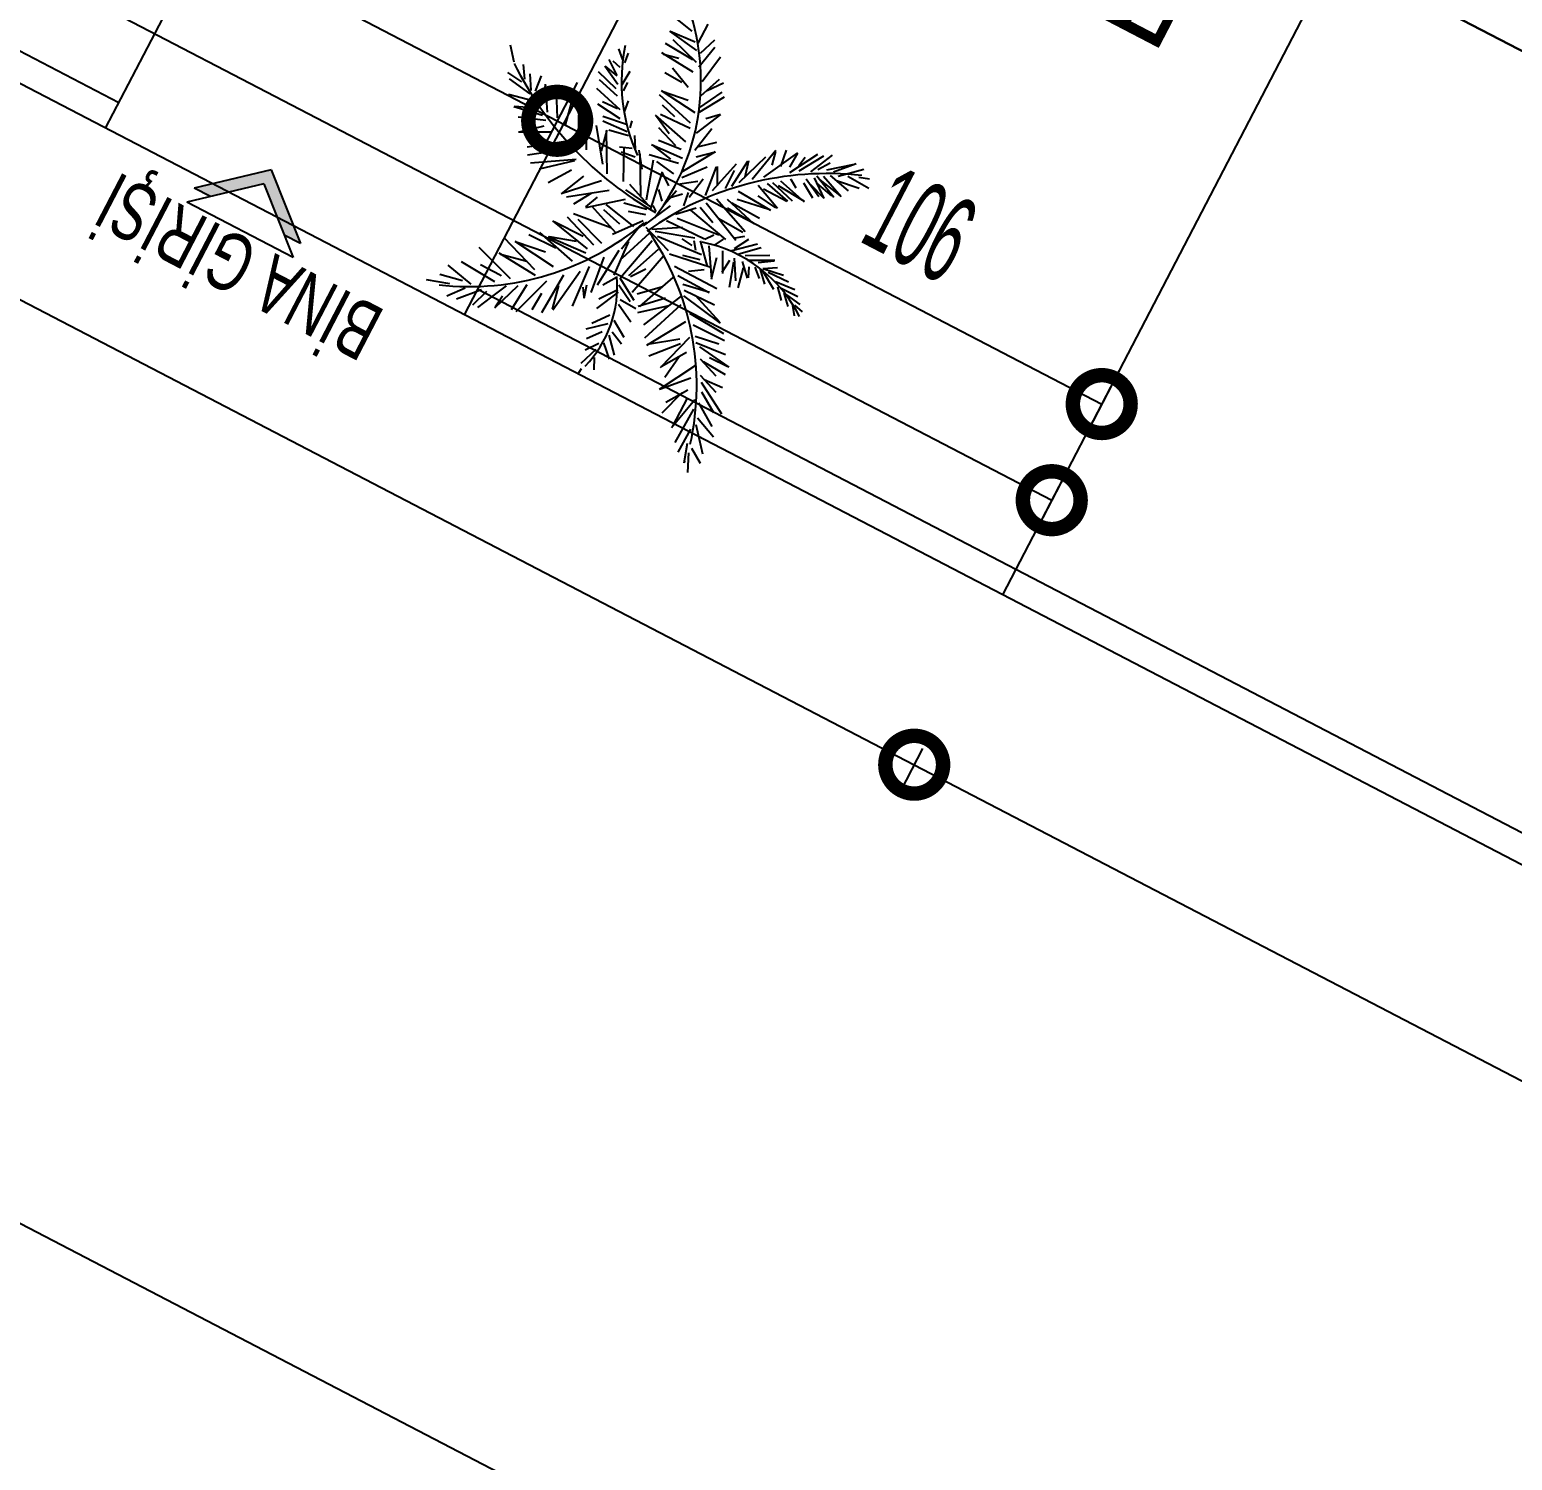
# Model space of a CAD drawing. Extents: x 3907.4 to 3911.57, y -3054.42 to -3053.7.
# Drawn here: x 3907.6494 to 3907.7007, y -3054.0682 to -3054.0187 of the extents above; entities that cross this region are included whole.
import ezdxf
from ezdxf.enums import TextEntityAlignment as Align

# ---------------------------------------------------------------- set-up
doc = ezdxf.new("R2010")
doc.units = 0
doc.header["$LTSCALE"] = 2
doc.header["$MEASUREMENT"] = 0
doc.linetypes.add('ACAD_ISO03W100', pattern=[30, 12, -18])
doc.layers.get('0').update_dxf_attribs({"linetype": 'CONTINUOUS'})
for name, color, linetype in [('ARAZİ', 7, 'CONTINUOUS'), ('AĞAÇ', 9, 'CONTINUOUS'), ('OLÇÜ', 6, 'CONTINUOUS'), ('TEXT', 11, 'CONTINUOUS'), ('YAKLASMA', 6, 'CONTINUOUS'), ('ÖLÇÜ İZİ', 9, 'CONTINUOUS')]:
    doc.layers.add(name, color=color, linetype=linetype)
doc.styles.add('İSİM', font='comicbd.ttf')
doc.styles.add('MAHAL', font='stylu.ttf', dxfattribs={"width": 0.7, "height": 20})
doc.styles.add('ÖLÇÜ', font='stylu.ttf', dxfattribs={"width": 0.5})

msp = doc.modelspace()

# ---------------------------------------------------------------- hatches: boundary and pattern name
at = {"layer": 'TEXT'}
msp.add_hatch(color=256, dxfattribs=at).paths.add_polyline_path([(3907.658189123914, -3054.025817146148), (3907.65875161032, -3054.026109721381), (3907.657741364564, -3054.023555307845), (3907.655069881122, -3054.024194683493), (3907.655632367527, -3054.024487258726), (3907.657487564361, -3054.024043247859)])

# ---------------------------------------------------------------- linework, layer by layer
at = {"color": 0, "linetype": 'ByBlock', "const_width": 0.002}
for points in [[(3907.667862335206, -3054.02197879808, 1), (3907.667418753374, -3054.021748070624, 1)], [(3907.667418753374, -3054.021748070624, 1), (3907.667862335206, -3054.02197879808, 1)], [(3907.686270981196, -3054.03155398752, 1), (3907.686714563027, -3054.031784714977, 1)], [(3907.684540525272, -3054.034880851254, 1), (3907.684984107104, -3054.03511157871, 1)], [(3907.680221981325, -3054.044266936748, 1), (3907.679778399494, -3054.044036209292, 1)], [(3907.679778399494, -3054.044036209292, 1), (3907.680221981325, -3054.044266936748, 1)]]:
    msp.add_lwpolyline(points, format="xyb", close=True, dxfattribs=at)
at = {"layer": 'ARAZİ', "color": 7}
for p, q in [((3907.739140695352, -3054.067443851288), (3907.510184273352, -3053.948353011288)), ((3907.725058475762, -3054.099570607379), (3907.484976994504, -3053.974693108763))]:
    msp.add_line(p, q, dxfattribs=at)
at = {"layer": 'ARAZİ', "color": 2}
for p, q in [((3907.652007345664, -3054.022121760229), (3907.657775532073, -3054.011032214451)), ((3907.664427636934, -3054.028582129008), (3907.670195823343, -3054.017492583231))]:
    msp.add_line(p, q, dxfattribs=at)
at = {"layer": 'ARAZİ'}
for p, q in [((3907.640048509306, -3054.014774227788), (3907.652468800576, -3054.021234596567)), ((3907.664889091847, -3054.027694965346), (3907.73865391409, -3054.06606346607))]:
    msp.add_line(p, q, dxfattribs=at)
at = {"layer": 'AĞAÇ', "ltscale": 0.11}
for p, q in [((3907.672308841203, -3054.018764944982), (3907.671632226954, -3054.018224659176)), ((3907.672857118805, -3054.018518005551), (3907.672513293626, -3054.019175277203)), ((3907.671383935659, -3054.019178215652), (3907.672318876028, -3054.019742902789)), ((3907.67248001468, -3054.019425583484), (3907.671536341104, -3054.018759890532)), ((3907.671555176879, -3054.018765478888), (3907.672413729399, -3054.019135717951)), ((3907.672457809174, -3054.019844739519), (3907.671659065599, -3054.019056333468)), ((3907.673080964081, -3054.019078014954), (3907.672589723525, -3054.019532528031)), ((3907.666014256622, -3054.019239546524), (3907.66614472668, -3054.01981747862)), ((3907.669764281457, -3054.019376631537), (3907.669899574144, -3054.019758640465)), ((3907.670102012043, -3054.019527054901), (3907.669973081671, -3054.019854400604)), ((3907.672342482261, -3054.020184046966), (3907.671264969924, -3054.019507173259)), ((3907.671319640161, -3054.019557934441), (3907.671853850443, -3054.019701074761)), ((3907.673099533063, -3054.019323378078), (3907.672539225988, -3054.020010147447)), ((3907.673293214262, -3054.019664713702), (3907.672659822009, -3054.020515881087)), ((3907.665915917299, -3054.020186961472), (3907.666408417352, -3054.020509637109)), ((3907.666522210935, -3054.020427943058), (3907.666473770876, -3054.019912375693)), ((3907.666736239333, -3054.020810628932), (3907.666708773642, -3054.020233372081)), ((3907.669681961295, -3054.020762958447), (3907.669071757595, -3054.020166106965)), ((3907.669735814335, -3054.020604509087), (3907.669295101874, -3054.01997700767)), ((3907.669316385695, -3054.019982895712), (3907.66970991263, -3054.020311306746)), ((3907.669716477759, -3054.020297366338), (3907.669444630616, -3054.019745076602)), ((3907.669571355335, -3054.019788253881), (3907.669813410268, -3054.020012158955)), ((3907.670151140854, -3054.020162582318), (3907.66987331265, -3054.020615995032)), ((3907.67136237908, -3054.020194376047), (3907.671949767805, -3054.020524056423)), ((3907.671627042115, -3054.020025429442), (3907.67217357553, -3054.020703948423)), ((3907.665976368789, -3054.020414064792), (3907.666694304605, -3054.020934011366)), ((3907.667081128578, -3054.020309628038), (3907.666876379683, -3054.020835840126)), ((3907.667234369996, -3054.02062095613), (3907.66707604979, -3054.021162979373)), ((3907.667221625857, -3054.020597395524), (3907.667287963749, -3054.021566505085)), ((3907.669825821925, -3054.02148379902), (3907.669015385954, -3054.020748010117)), ((3907.669722840074, -3054.021006720966), (3907.669101862803, -3054.020441560821)), ((3907.670074801752, -3054.020543206775), (3907.669924960062, -3054.020828068655)), ((3907.672615739936, -3054.02099993091), (3907.673257774964, -3054.020427050823)), ((3907.673399628795, -3054.020564567999), (3907.672831996307, -3054.020824624647)), ((3907.665952643009, -3054.020939470774), (3907.666837092247, -3054.021171963215)), ((3907.667605140091, -3054.020863876821), (3907.667638603492, -3054.02175627406)), ((3907.668161876382, -3054.021131295693), (3907.667916282103, -3054.022006341495)), ((3907.669730777133, -3054.02145141667), (3907.669213730533, -3054.021204537271)), ((3907.670092250612, -3054.021167939261), (3907.669963003159, -3054.021548207419)), ((3907.672259903301, -3054.021945666609), (3907.671184226338, -3054.020959654953)), ((3907.672416547699, -3054.021586011575), (3907.671246824344, -3054.020826101681)), ((3907.671273253497, -3054.020837706698), (3907.672178700474, -3054.021146188853)), ((3907.672519547078, -3054.021586689264), (3907.673429259557, -3054.02103617068)), ((3907.672541125561, -3054.021421950671), (3907.673347838636, -3054.020870754401)), ((3907.666135530859, -3054.021363167342), (3907.667132853536, -3054.021668535926)), ((3907.666167606342, -3054.021358752251), (3907.666748937781, -3054.021401339112)), ((3907.666287885528, -3054.021724844644), (3907.667245108852, -3054.021844457716)), ((3907.668382770659, -3054.022799959296), (3907.668389512981, -3054.021666454167)), ((3907.668647350671, -3054.021646496125), (3907.668647858464, -3054.02286451148)), ((3907.669823930101, -3054.021801380402), (3907.669043921382, -3054.021288120457)), ((3907.669221349655, -3054.021702166225), (3907.670045073691, -3054.021982801645)), ((3907.672090332168, -3054.022596975732), (3907.671045187531, -3054.021672994137)), ((3907.671081981816, -3054.02170535641), (3907.671512666052, -3054.022305542584)), ((3907.67224849596, -3054.022131081546), (3907.671211083, -3054.021639963354)), ((3907.671715287476, -3054.021725701946), (3907.671285079252, -3054.021320989236)), ((3907.673291741024, -3054.021643259918), (3907.67245357543, -3054.022286996323)), ((3907.673292408848, -3054.021642235949), (3907.672787456165, -3054.021794091256)), ((3907.667448655016, -3054.022257985886), (3907.66629499495, -3054.022260745337)), ((3907.6663329351, -3054.022244249648), (3907.667194950715, -3054.022032654817)), ((3907.669224058016, -3054.023361931364), (3907.6690053646, -3054.022031155298)), ((3907.669357555079, -3054.022186446531), (3907.66916721161, -3054.022898940973)), ((3907.66922040169, -3054.02186095274), (3907.67006472324, -3054.022237013589)), ((3907.669366237459, -3054.023702923967), (3907.669344282807, -3054.022198250826)), ((3907.669430145786, -3054.022179926937), (3907.670106232904, -3054.02237491205)), ((3907.670225651475, -3054.021867529567), (3907.670160716853, -3054.022110598628)), ((3907.671141661019, -3054.022101401747), (3907.671735092998, -3054.022718172174)), ((3907.672407983031, -3054.022877291208), (3907.672989255405, -3054.022128826443)), ((3907.667941155069, -3054.022580661526), (3907.666600931465, -3054.022778002749)), ((3907.669797037722, -3054.022764599024), (3907.670241212642, -3054.022809851783)), ((3907.66993120459, -3054.023964247233), (3907.669958912211, -3054.022769046709)), ((3907.670317864717, -3054.022376296514), (3907.670336257434, -3054.022842234133)), ((3907.671983963229, -3054.023163060183), (3907.670905219607, -3054.022692275316)), ((3907.670936450488, -3054.02270519025), (3907.671561684851, -3054.023190272796)), ((3907.671934301787, -3054.022853576768), (3907.67114298288, -3054.022549561118)), ((3907.673154768153, -3054.022618843392), (3907.672533504679, -3054.022769942308)), ((3907.667949801928, -3054.022858957176), (3907.666609574216, -3054.023056290046)), ((3907.668297976071, -3054.023201296805), (3907.666721221334, -3054.023335252589)), ((3907.667023203584, -3054.023528840556), (3907.668250175991, -3054.023234298957)), ((3907.670345138326, -3054.023128134971), (3907.66985945873, -3054.022944981309)), ((3907.670462987116, -3054.022885408971), (3907.670575480768, -3054.023542523804)), ((3907.670535959959, -3054.024462844658), (3907.670513708248, -3054.023009693628)), ((3907.670730863347, -3054.024598085535), (3907.670975977996, -3054.023218814651)), ((3907.671838722089, -3054.023337291924), (3907.670820736135, -3054.02304209418)), ((3907.671682073609, -3054.023696938606), (3907.671087187313, -3054.023270542082)), ((3907.673108011089, -3054.022943700476), (3907.671939882011, -3054.023647099209)), ((3907.673121816653, -3054.022944469861), (3907.672453885445, -3054.023118529121)), ((3907.673688121365, -3054.024122263282), (3907.674239172528, -3054.023260249812)), ((3907.673936055731, -3054.02400022543), (3907.674858095744, -3054.023109721711)), ((3907.674259889369, -3054.023254473149), (3907.674132456511, -3054.023819978045)), ((3907.674389994723, -3054.023879529713), (3907.675209638543, -3054.022885309996)), ((3907.674792124096, -3054.023810028773), (3907.675971349424, -3054.022972733745)), ((3907.675200143439, -3054.022927029097), (3907.675065503346, -3054.023399389859)), ((3907.675564865317, -3054.022882862179), (3907.675375445122, -3054.023440203798)), ((3907.675959782101, -3054.022978541532), (3907.675677722108, -3054.023465458369)), ((3907.675689202913, -3054.023651011522), (3907.676661206364, -3054.023018466665)), ((3907.676230257584, -3054.023135473188), (3907.6760036751, -3054.023421042105)), ((3907.67601917136, -3054.023591346752), (3907.676866894911, -3054.023071329889)), ((3907.676420687572, -3054.02362488901), (3907.677165722835, -3054.023052675813)), ((3907.67666831581, -3054.023554367356), (3907.677092028604, -3054.023320125379)), ((3907.667330601432, -3054.023996327209), (3907.668139678479, -3054.023559410026)), ((3907.667793553795, -3054.024387257446), (3907.668557116333, -3054.023779370373)), ((3907.670883525024, -3054.024908235839), (3907.671282528527, -3054.023633018068)), ((3907.671504463913, -3054.024118289032), (3907.671270381315, -3054.023642722446)), ((3907.672826788854, -3054.023467416411), (3907.671959318111, -3054.023843025564)), ((3907.672769459957, -3054.024446010768), (3907.673156442103, -3054.023459261932)), ((3907.673017705463, -3054.024272454271), (3907.673847219211, -3054.023350424658)), ((3907.673173143611, -3054.023441318007), (3907.67317687873, -3054.024116290121)), ((3907.673471332484, -3054.024203287999), (3907.673784012177, -3054.023587029481)), ((3907.677218818011, -3054.024516338259), (3907.676625767066, -3054.023780803787)), ((3907.677466139217, -3054.024497343606), (3907.676862606063, -3054.023792651431)), ((3907.676977314852, -3054.023556389627), (3907.677936382596, -3054.023366870659)), ((3907.677724862825, -3054.024292936456), (3907.677099751187, -3054.023752982875)), ((3907.677987430954, -3054.023353749767), (3907.677202496462, -3054.023643417257)), ((3907.678257675606, -3054.023549469628), (3907.677372215672, -3054.023791936292)), ((3907.678425816015, -3054.024204773084), (3907.677707271169, -3054.023787878063)), ((3907.678448314642, -3054.023885464296), (3907.678088119997, -3054.023831582806)), ((3907.667775928036, -3054.024382962082), (3907.6691691867, -3054.023928350482)), ((3907.667960655368, -3054.024497529053), (3907.669435028825, -3054.024259849937)), ((3907.670920709218, -3054.024865620091), (3907.670011168114, -3054.024253232641)), ((3907.670763972678, -3054.024746459069), (3907.670153991473, -3054.024065154881)), ((3907.671274734363, -3054.024642342082), (3907.67115352518, -3054.02423965164)), ((3907.671338574165, -3054.024758094105), (3907.671766563242, -3054.024272588236)), ((3907.672504542134, -3054.023959949474), (3907.671885930888, -3054.024058948133)), ((3907.672697453514, -3054.023888166499), (3907.672212953617, -3054.024513402564)), ((3907.673903381022, -3054.024298860316), (3907.67502221989, -3054.024955392343)), ((3907.674594767184, -3054.02408697149), (3907.675269848104, -3054.024884870692)), ((3907.675585360178, -3054.024651826353), (3907.674781361893, -3054.024235392201)), ((3907.674904073259, -3054.02403746676), (3907.675611219833, -3054.024639782629)), ((3907.675089720735, -3054.023997463536), (3907.675778985124, -3054.024636474958)), ((3907.67620570451, -3054.024655888616), (3907.675301638312, -3054.024114668867)), ((3907.675368187452, -3054.023937455745), (3907.67618789635, -3054.024664166403)), ((3907.675718815069, -3054.02386761178), (3907.675739171338, -3054.02390896794)), ((3907.675739171338, -3054.02390896794), (3907.67590231608, -3054.02418826515)), ((3907.676487328365, -3054.024542463219), (3907.676181395957, -3054.02402521416)), ((3907.676693639118, -3054.024492289156), (3907.676264657215, -3054.023881490047)), ((3907.676857846262, -3054.02452826544), (3907.67642623379, -3054.024083234531)), ((3907.676878668496, -3054.024555331571), (3907.676553300013, -3054.023842156158)), ((3907.677152920976, -3054.024460373435), (3907.676628217019, -3054.024022489273)), ((3907.677439879214, -3054.024454493589), (3907.676745224385, -3054.023906889395)), ((3907.678098662957, -3054.024207857492), (3907.677309300097, -3054.023938928283)), ((3907.668217959008, -3054.02473914422), (3907.668840607369, -3054.024355316065)), ((3907.668628009573, -3054.02486256241), (3907.66999968484, -3054.024572691846)), ((3907.668628360977, -3054.024846824144), (3907.669041366306, -3054.024508179437)), ((3907.669673827266, -3054.025739381901), (3907.668834686399, -3054.024816753241)), ((3907.669319152754, -3054.024758090028), (3907.670282876446, -3054.025516655344)), ((3907.670739233634, -3054.024935312673), (3907.669945432602, -3054.0247174742)), ((3907.670625650884, -3054.025501627297), (3907.671558706959, -3054.024806784253)), ((3907.671066588234, -3054.025001654094), (3907.670964815152, -3054.024794890006)), ((3907.671976607721, -3054.024399608513), (3907.671553508088, -3054.02453080729)), ((3907.672025651871, -3054.02481212677), (3907.672182913536, -3054.024349436891)), ((3907.673821100024, -3054.026008947052), (3907.67279876513, -3054.024714138023)), ((3907.673160186952, -3054.024561922321), (3907.674152602657, -3054.02569165809)), ((3907.674463135028, -3054.025436066965), (3907.673530863831, -3054.024584961513)), ((3907.674643494498, -3054.025250796202), (3907.673685104871, -3054.024716983343)), ((3907.67497106817, -3054.024934860051), (3907.673871995171, -3054.024586317903)), ((3907.675211815323, -3054.024874366581), (3907.674601678828, -3054.024459201772)), ((3907.668691958849, -3054.026299734212), (3907.667492623313, -3054.02532322406)), ((3907.667531938374, -3054.025347538334), (3907.66853699576, -3054.025858390852)), ((3907.668909053882, -3054.026167193295), (3907.66799805499, -3054.025202865457)), ((3907.668208221852, -3054.025072676265), (3907.669492564496, -3054.025562072863)), ((3907.669187520573, -3054.026107185503), (3907.668368425716, -3054.02527742085)), ((3907.669809506341, -3054.025441422259), (3907.669256252728, -3054.024943167857)), ((3907.670618810039, -3054.025328307517), (3907.66955328779, -3054.025793888399)), ((3907.670736650517, -3054.025368459083), (3907.669803829208, -3054.026023920496)), ((3907.670707138423, -3054.025123480718), (3907.670110411789, -3054.025006224587)), ((3907.671425249549, -3054.02531314898), (3907.672739911999, -3054.025950351686)), ((3907.67173807309, -3054.02509148317), (3907.672455732701, -3054.024875658815)), ((3907.671796540444, -3054.025233134178), (3907.673235167596, -3054.025809319177)), ((3907.672251398749, -3054.024957879062), (3907.67347109053, -3054.025975745371)), ((3907.673031621431, -3054.025395791008), (3907.672591850286, -3054.024867361197)), ((3907.674066817322, -3054.025728020279), (3907.673208957244, -3054.025241416599)), ((3907.674433163987, -3054.025412341826), (3907.67353675759, -3054.02488668389)), ((3907.666652983331, -3054.025799518636), (3907.667596280053, -3054.026263411316)), ((3907.667026668782, -3054.025732375469), (3907.668153843393, -3054.026718721794)), ((3907.667324567467, -3054.02586828568), (3907.668629360844, -3054.026433287486)), ((3907.667365958391, -3054.025873999768), (3907.668295547069, -3054.026035243032)), ((3907.670507571532, -3054.025500849005), (3907.669865120094, -3054.026307849475)), ((3907.669891273287, -3054.02662196194), (3907.670846113007, -3054.025746620624)), ((3907.670704136549, -3054.025541516991), (3907.67147863335, -3054.026357786252)), ((3907.670916255521, -3054.025613784724), (3907.671979433526, -3054.025541976971)), ((3907.671033798086, -3054.025686448388), (3907.672402411657, -3054.02591180217)), ((3907.671115219006, -3054.025851864667), (3907.672635876131, -3054.026490414399)), ((3907.672753541567, -3054.02596077517), (3907.673064220402, -3054.02580785335)), ((3907.674122248918, -3054.025866423312), (3907.673786318283, -3054.025924488079)), ((3907.666018007902, -3054.027333360552), (3907.664942939993, -3054.026244297344)), ((3907.666864504276, -3054.027019440884), (3907.665810103727, -3054.025920215191)), ((3907.666169987257, -3054.026025615326), (3907.667503783761, -3054.02691026894)), ((3907.66621722527, -3054.026052681352), (3907.667238756364, -3054.026400716458)), ((3907.669773150982, -3054.026358337931), (3907.669024440886, -3054.027548818672)), ((3907.670104653614, -3054.026041048968), (3907.669603259761, -3054.027212537498)), ((3907.669835973681, -3054.027289206023), (3907.670930134329, -3054.026003941233)), ((3907.67011874081, -3054.027214027388), (3907.671142228023, -3054.026304896499)), ((3907.67231495379, -3054.026175234505), (3907.671967085456, -3054.025950635976)), ((3907.672366085732, -3054.026001282858), (3907.672424321694, -3054.026337396162)), ((3907.672589696999, -3054.026019963106), (3907.67283395294, -3054.026908243097)), ((3907.672889828254, -3054.026194102748), (3907.672986218425, -3054.027348278537)), ((3907.673105193939, -3054.026152463532), (3907.673398871518, -3054.025965001678)), ((3907.673362041467, -3054.026369357205), (3907.673357434316, -3054.027144099899)), ((3907.674576695508, -3054.026136260295), (3907.673680457578, -3054.026362832142)), ((3907.674266953172, -3054.025977591466), (3907.673768746112, -3054.026300167316)), ((3907.674704992794, -3054.026266233943), (3907.673929315706, -3054.026476371884)), ((3907.663857760201, -3054.026855501409), (3907.664646940856, -3054.02752019036)), ((3907.664311698337, -3054.026734816488), (3907.665471552595, -3054.027422525483)), ((3907.664980585872, -3054.02684223645), (3907.665668602498, -3054.027197109764)), ((3907.666883940376, -3054.027215367239), (3907.665631876788, -3054.026444600463)), ((3907.665671888009, -3054.026475804754), (3907.666585460532, -3054.026722280664)), ((3907.668175491013, -3054.02827492193), (3907.668760439099, -3054.026908178825)), ((3907.668816907918, -3054.027805087486), (3907.669267102036, -3054.026581731379)), ((3907.670235047567, -3054.02779680365), (3907.671320503417, -3054.026537158381)), ((3907.671523537656, -3054.026472834613), (3907.672921763385, -3054.026914788653)), ((3907.671706425507, -3054.02689653118), (3907.673164488758, -3054.027668642538)), ((3907.672587113907, -3054.026674593432), (3907.671984847289, -3054.026522437654)), ((3907.672979425301, -3054.027326821523), (3907.673162113907, -3054.026598762826)), ((3907.673352965169, -3054.027104283739), (3907.67361134918, -3054.026687037735)), ((3907.673605808781, -3054.027617965482), (3907.673758311551, -3054.026750066427)), ((3907.673829138343, -3054.027405442449), (3907.673782224401, -3054.026613151032)), ((3907.674234108727, -3054.027313395053), (3907.674056847624, -3054.026735468092)), ((3907.675004606647, -3054.026526444968), (3907.674152674898, -3054.026538094954)), ((3907.675175670283, -3054.026699735965), (3907.674229190754, -3054.026693545994)), ((3907.675154306642, -3054.026720400122), (3907.674603386882, -3054.026778867862)), ((3907.663102860828, -3054.027355511259), (3907.663915762325, -3054.027494796675)), ((3907.663581741775, -3054.027175873865), (3907.664363675664, -3054.027390453056)), ((3907.665668602498, -3054.027197109764), (3907.665688954636, -3054.027238457569)), ((3907.666217260255, -3054.028468212708), (3907.667284537275, -3054.027403468892)), ((3907.667102940776, -3054.028494616307), (3907.667872923203, -3054.027190913176)), ((3907.667494889985, -3054.028404433107), (3907.668429856611, -3054.027070897592)), ((3907.669216884273, -3054.027541830933), (3907.669694626836, -3054.027280288888)), ((3907.669810900883, -3054.027302221813), (3907.670293118045, -3054.028067624133)), ((3907.670181568228, -3054.027251714433), (3907.67071222496, -3054.026990515452)), ((3907.670497349246, -3054.028286383697), (3907.671649663297, -3054.027292507039)), ((3907.672906067196, -3054.027821525132), (3907.671817760654, -3054.027227023165)), ((3907.672733180164, -3054.027024911022), (3907.672182560959, -3054.027084828867)), ((3907.67390809073, -3054.027643217612), (3907.674090548554, -3054.026953947121)), ((3907.674259109576, -3054.027296398831), (3907.67428463208, -3054.026916422347)), ((3907.674647063523, -3054.027324704037), (3907.674494540975, -3054.026927713863)), ((3907.674826629803, -3054.02751526923), (3907.67468338028, -3054.027006428247)), ((3907.675135264606, -3054.027706672269), (3907.674743404067, -3054.027041251164)), ((3907.675473752542, -3054.027218202908), (3907.674760922699, -3054.026989719815)), ((3907.675269236654, -3054.026953894104), (3907.674764980546, -3054.026989393145)), ((3907.675653062615, -3054.027451802569), (3907.674949500834, -3054.027111471111)), ((3907.663820489635, -3054.02792698483), (3907.664450504114, -3054.027642562879)), ((3907.664149538794, -3054.028021879459), (3907.665016698421, -3054.027697788951)), ((3907.664714807946, -3054.02823167817), (3907.665201727799, -3054.02776083137)), ((3907.665375665889, -3054.027957767636), (3907.665882635859, -3054.027579793193)), ((3907.665486694884, -3054.028339775821), (3907.666284454117, -3054.027561810895)), ((3907.665490399615, -3054.028305514189), (3907.665748552821, -3054.027927056393)), ((3907.666052889192, -3054.028395001893), (3907.66660394033, -3054.027532988423)), ((3907.666773891642, -3054.028399721676), (3907.667106927604, -3054.027824819321)), ((3907.667482832227, -3054.028388369189), (3907.667697091553, -3054.027567421614)), ((3907.668570967809, -3054.02796879265), (3907.668534272144, -3054.027619441094)), ((3907.6685788426, -3054.027999326237), (3907.668663939233, -3054.027546464179)), ((3907.669010983915, -3054.028355665153), (3907.669765615787, -3054.027799502819)), ((3907.669087010043, -3054.028027971501), (3907.669745017417, -3054.027704088186)), ((3907.670165762417, -3054.028130310912), (3907.669777646189, -3054.027556085806)), ((3907.670409461621, -3054.027856686621), (3907.671287261728, -3054.027598658148)), ((3907.670639016031, -3054.028920681829), (3907.671945270373, -3054.027936372308)), ((3907.67291450173, -3054.027803250568), (3907.671985605495, -3054.027525642688)), ((3907.67329127814, -3054.028864855419), (3907.672029953677, -3054.027918846987)), ((3907.673088959153, -3054.028245230052), (3907.672041361042, -3054.027733432049)), ((3907.673265109203, -3054.028829608322), (3907.67242534349, -3054.027908667346)), ((3907.675866635513, -3054.027711456186), (3907.6751970803, -3054.027440213149)), ((3907.675408352103, -3054.028087236892), (3907.675282098849, -3054.027612938385)), ((3907.675968402336, -3054.027961775076), (3907.675393651967, -3054.027665326731)), ((3907.675639439501, -3054.028295350805), (3907.675495932916, -3054.02782955509)), ((3907.676052907591, -3054.02822058005), (3907.675590219502, -3054.027890431959)), ((3907.66488935509, -3054.028325562887), (3907.665375665889, -3054.027957767636)), ((3907.670193353962, -3054.028829216115), (3907.669763097185, -3054.02822295661)), ((3907.670365363803, -3054.028375112392), (3907.669816950225, -3054.02806450725)), ((3907.67043665096, -3054.028500782015), (3907.671515967698, -3054.028259587139)), ((3907.670445695649, -3054.028283614588), (3907.671385713949, -3054.027994961187)), ((3907.670670532993, -3054.029374514439), (3907.671935032685, -3054.028218754091)), ((3907.675861258005, -3054.028615323882), (3907.675794524337, -3054.02826193394)), ((3907.676137416953, -3054.028479393377), (3907.675872066755, -3054.028245225507)), ((3907.66864699181, -3054.029062596356), (3907.669399418054, -3054.028876957005)), ((3907.668838656138, -3054.028862702129), (3907.669464670611, -3054.028580954691)), ((3907.669957344288, -3054.029367588129), (3907.669611680752, -3054.028772477414)), ((3907.672085404293, -3054.028827432706), (3907.670737395326, -3054.029640291405)), ((3907.672222101571, -3054.028517796007), (3907.673392131054, -3054.029226189698)), ((3907.672343306622, -3054.028920478092), (3907.673431924279, -3054.029463461417)), ((3907.668655559778, -3054.029401428002), (3907.669196667182, -3054.029161473378)), ((3907.669625663045, -3054.029979450203), (3907.669439353, -3054.029279514391)), ((3907.669860724753, -3054.029599864704), (3907.669545797285, -3054.029174343787)), ((3907.670763573382, -3054.029596804694), (3907.671889097072, -3054.02941021509)), ((3907.671220495497, -3054.030405207198), (3907.672236288804, -3054.029350519489)), ((3907.672413018156, -3054.029322833867), (3907.673235487536, -3054.029585833935)), ((3907.668470566607, -3054.030257737697), (3907.668992024487, -3054.029763571129)), ((3907.668610901459, -3054.029792836594), (3907.669077875389, -3054.029562983448)), ((3907.669455535958, -3054.030115966638), (3907.669257822288, -3054.029553575429)), ((3907.67080770215, -3054.03000051462), (3907.671911392299, -3054.029573281848)), ((3907.671239772128, -3054.030367960761), (3907.672118957146, -3054.02987720305)), ((3907.672442630337, -3054.029539434122), (3907.673470179187, -3054.02995834897)), ((3907.67256537368, -3054.029684500372), (3907.673580901173, -3054.030391884152)), ((3907.668362547553, -3054.030627567226), (3907.668480078408, -3054.030437774476)), ((3907.668924253328, -3054.030483027235), (3907.668926771929, -3054.030059573444)), ((3907.671181846109, -3054.031149595111), (3907.672435852542, -3054.03031900167)), ((3907.671361668668, -3054.030733391967), (3907.671862189682, -3054.030022920812)), ((3907.672593758685, -3054.030107197822), (3907.673136223081, -3054.030687821525)), ((3907.673471335345, -3054.030661850531), (3907.67270634174, -3054.030206875075)), ((3907.673542833995, -3054.030375267525), (3907.672908781643, -3054.030068555847)), ((3907.671211940633, -3054.031135830105), (3907.672261072391, -3054.030754784074)), ((3907.672590390005, -3054.030673949165), (3907.673132854376, -3054.031254572869)), ((3907.672630178242, -3054.030911223326), (3907.673324082101, -3054.032008092084)), ((3907.673360145365, -3054.031103326221), (3907.672725866315, -3054.030835411101)), ((3907.67127674478, -3054.031974115876), (3907.671971117658, -3054.031264918953)), ((3907.671403027664, -3054.031602560367), (3907.672157772189, -3054.031173044164)), ((3907.671601696316, -3054.03247899408), (3907.67240311273, -3054.031508502148)), ((3907.671638470187, -3054.032434203993), (3907.672148265864, -3054.031467788003)), ((3907.672638513986, -3054.031241037621), (3907.673046223583, -3054.03196505912)), ((3907.671726964348, -3054.032993354908), (3907.672375460433, -3054.031842125409)), ((3907.673002142389, -3054.032449098146), (3907.672543548304, -3054.031621698783)), ((3907.671827640874, -3054.033327816907), (3907.672268676405, -3054.032534711055)), ((3907.672677140125, -3054.033405339352), (3907.672456611358, -3054.032383701234)), ((3907.673051497654, -3054.032810097761), (3907.672499159223, -3054.032157275603)), ((3907.672030768331, -3054.033697190049), (3907.672146005694, -3054.033021778359)), ((3907.672168641813, -3054.034040924746), (3907.672193286931, -3054.033360959364)), ((3907.672603143849, -3054.033724313473), (3907.672297206479, -3054.033207066858)), ((3907.67204818294, -3054.033645948571), (3907.672030768331, -3054.033697190049))]:
    msp.add_line(p, q, dxfattribs=at)
for centre, radius, start, end in [((3907.664831544852, -3054.02048343713), 0.00778649265535209, 322.5725461958405, 22.90861962524817), ((3907.67599530958, -3054.020521627571), 0.006128450478477903, 168.1362046502053, 204.5210194184618), ((3907.677036252327, -3054.014457287362), 0.01216089066489121, 206.5046703563819, 240.4488366489103), ((3907.676984257813, -3054.034453919599), 0.01076290751470123, 83.60053207977502, 125.4435914716125), ((3907.664573895602, -3054.018131311457), 0.009471520430281141, 263.788425458752, 309.9425189262446), ((3907.663075945908, -3054.031028088149), 0.009394352003358811, 347.5030414266026, 34.82409241386544), ((3907.671732326307, -3054.030767559652), 0.004791974564693866, 26.33388471672891, 78.8211907649693), ((3907.665726454883, -3054.027592240442), 0.003994971731047288, 316.2075693880121, 4.798831797140857)]:
    msp.add_arc(centre, radius, start, end, dxfattribs=at)
at = {"layer": 'OLÇÜ', "color": 6}
for p, q in [((3907.613789223215, -3053.998079821959), (3907.684762316188, -3054.034996214982)), ((3907.609027097436, -3054.007235179998), (3907.68000019041, -3054.04415157302)), ((3907.643021752665, -3054.009058060522), (3907.66764054429, -3054.021863434352)), ((3907.668332726659, -3054.020532688859), (3907.667179089377, -3054.022750598014)), ((3907.668332726659, -3054.020532688859), (3907.667179089377, -3054.022750598014)), ((3907.66764054429, -3054.021863434352), (3907.686492772111, -3054.031669351249)), ((3907.68718495448, -3054.030338605755), (3907.686031317198, -3054.032556514911)), ((3907.685223771101, -3054.034109051319), (3907.684300861275, -3054.035883378644)), ((3907.680289344363, -3054.043595664149), (3907.679538735497, -3054.045038736683)), ((3907.680289344363, -3054.043595664149), (3907.679538735497, -3054.045038736683)), ((3907.68000019041, -3054.04415157302), (3907.736082811923, -3054.073322742132))]:
    msp.add_line(p, q, dxfattribs=at)
at = {"layer": 'TEXT'}
for p, q in [((3907.657741364564, -3054.023555307845), (3907.655069881122, -3054.024194683493)), ((3907.657741364564, -3054.023555307845), (3907.65875161032, -3054.026109721381)), ((3907.657487564361, -3054.024043247859), (3907.654816080919, -3054.024682623507)), ((3907.655632367527, -3054.024487258726), (3907.655069881122, -3054.024194683493)), ((3907.657487564361, -3054.024043247859), (3907.658497810117, -3054.026597661395)), ((3907.658497810117, -3054.026597661395), (3907.654816080919, -3054.024682623507)), ((3907.65875161032, -3054.026109721381), (3907.658189123914, -3054.025817146148))]:
    msp.add_line(p, q, dxfattribs=at)
at = {"layer": 'YAKLASMA', "linetype": 'ACAD_ISO03W100', "ltscale": 0.4}
msp.add_line((3907.72697116379, -3054.032934220843), (3907.528189472529, -3053.929538655949), dxfattribs=at)
at = {"layer": 'ÖLÇÜ İZİ', "linetype": 'ACAD_ISO03W100', "ltscale": 0.5}
for p, q in [((3907.675742218838, -3054.006287673725), (3907.749199423631, -3054.044496168366)), ((3907.698516813417, -3054.008552699494), (3907.683058073839, -3054.038272682176))]:
    msp.add_line(p, q, dxfattribs=at)

# ---------------------------------------------------------------- texts
at = {"layer": 'OLÇÜ', "color": 62, "style": 'ÖLÇÜ', "width": 0.5}
msp.add_text('106', height=0.003, rotation=332.5189697151351, dxfattribs=at).set_placement((3907.678037379407, -3054.026005492888))
at = {"layer": 'TEXT', "style": 'MAHAL', "width": 0.7}
msp.add_text('BİNA GİRİŞİ', height=0.002, rotation=152.5189697151351, dxfattribs=at).set_placement((3907.661743333521, -3054.028452597021))
at = {"layer": 'TEXT', "style": 'İSİM', "text_generation_flag": 4}
msp.add_attdef('B', text='A', height=0.003000000000000001, rotation=62.5189697151351, dxfattribs=at).set_placement((3907.686270107981, -3054.017062133587), align=Align.CENTER)

doc.saveas('drawing.dxf')
